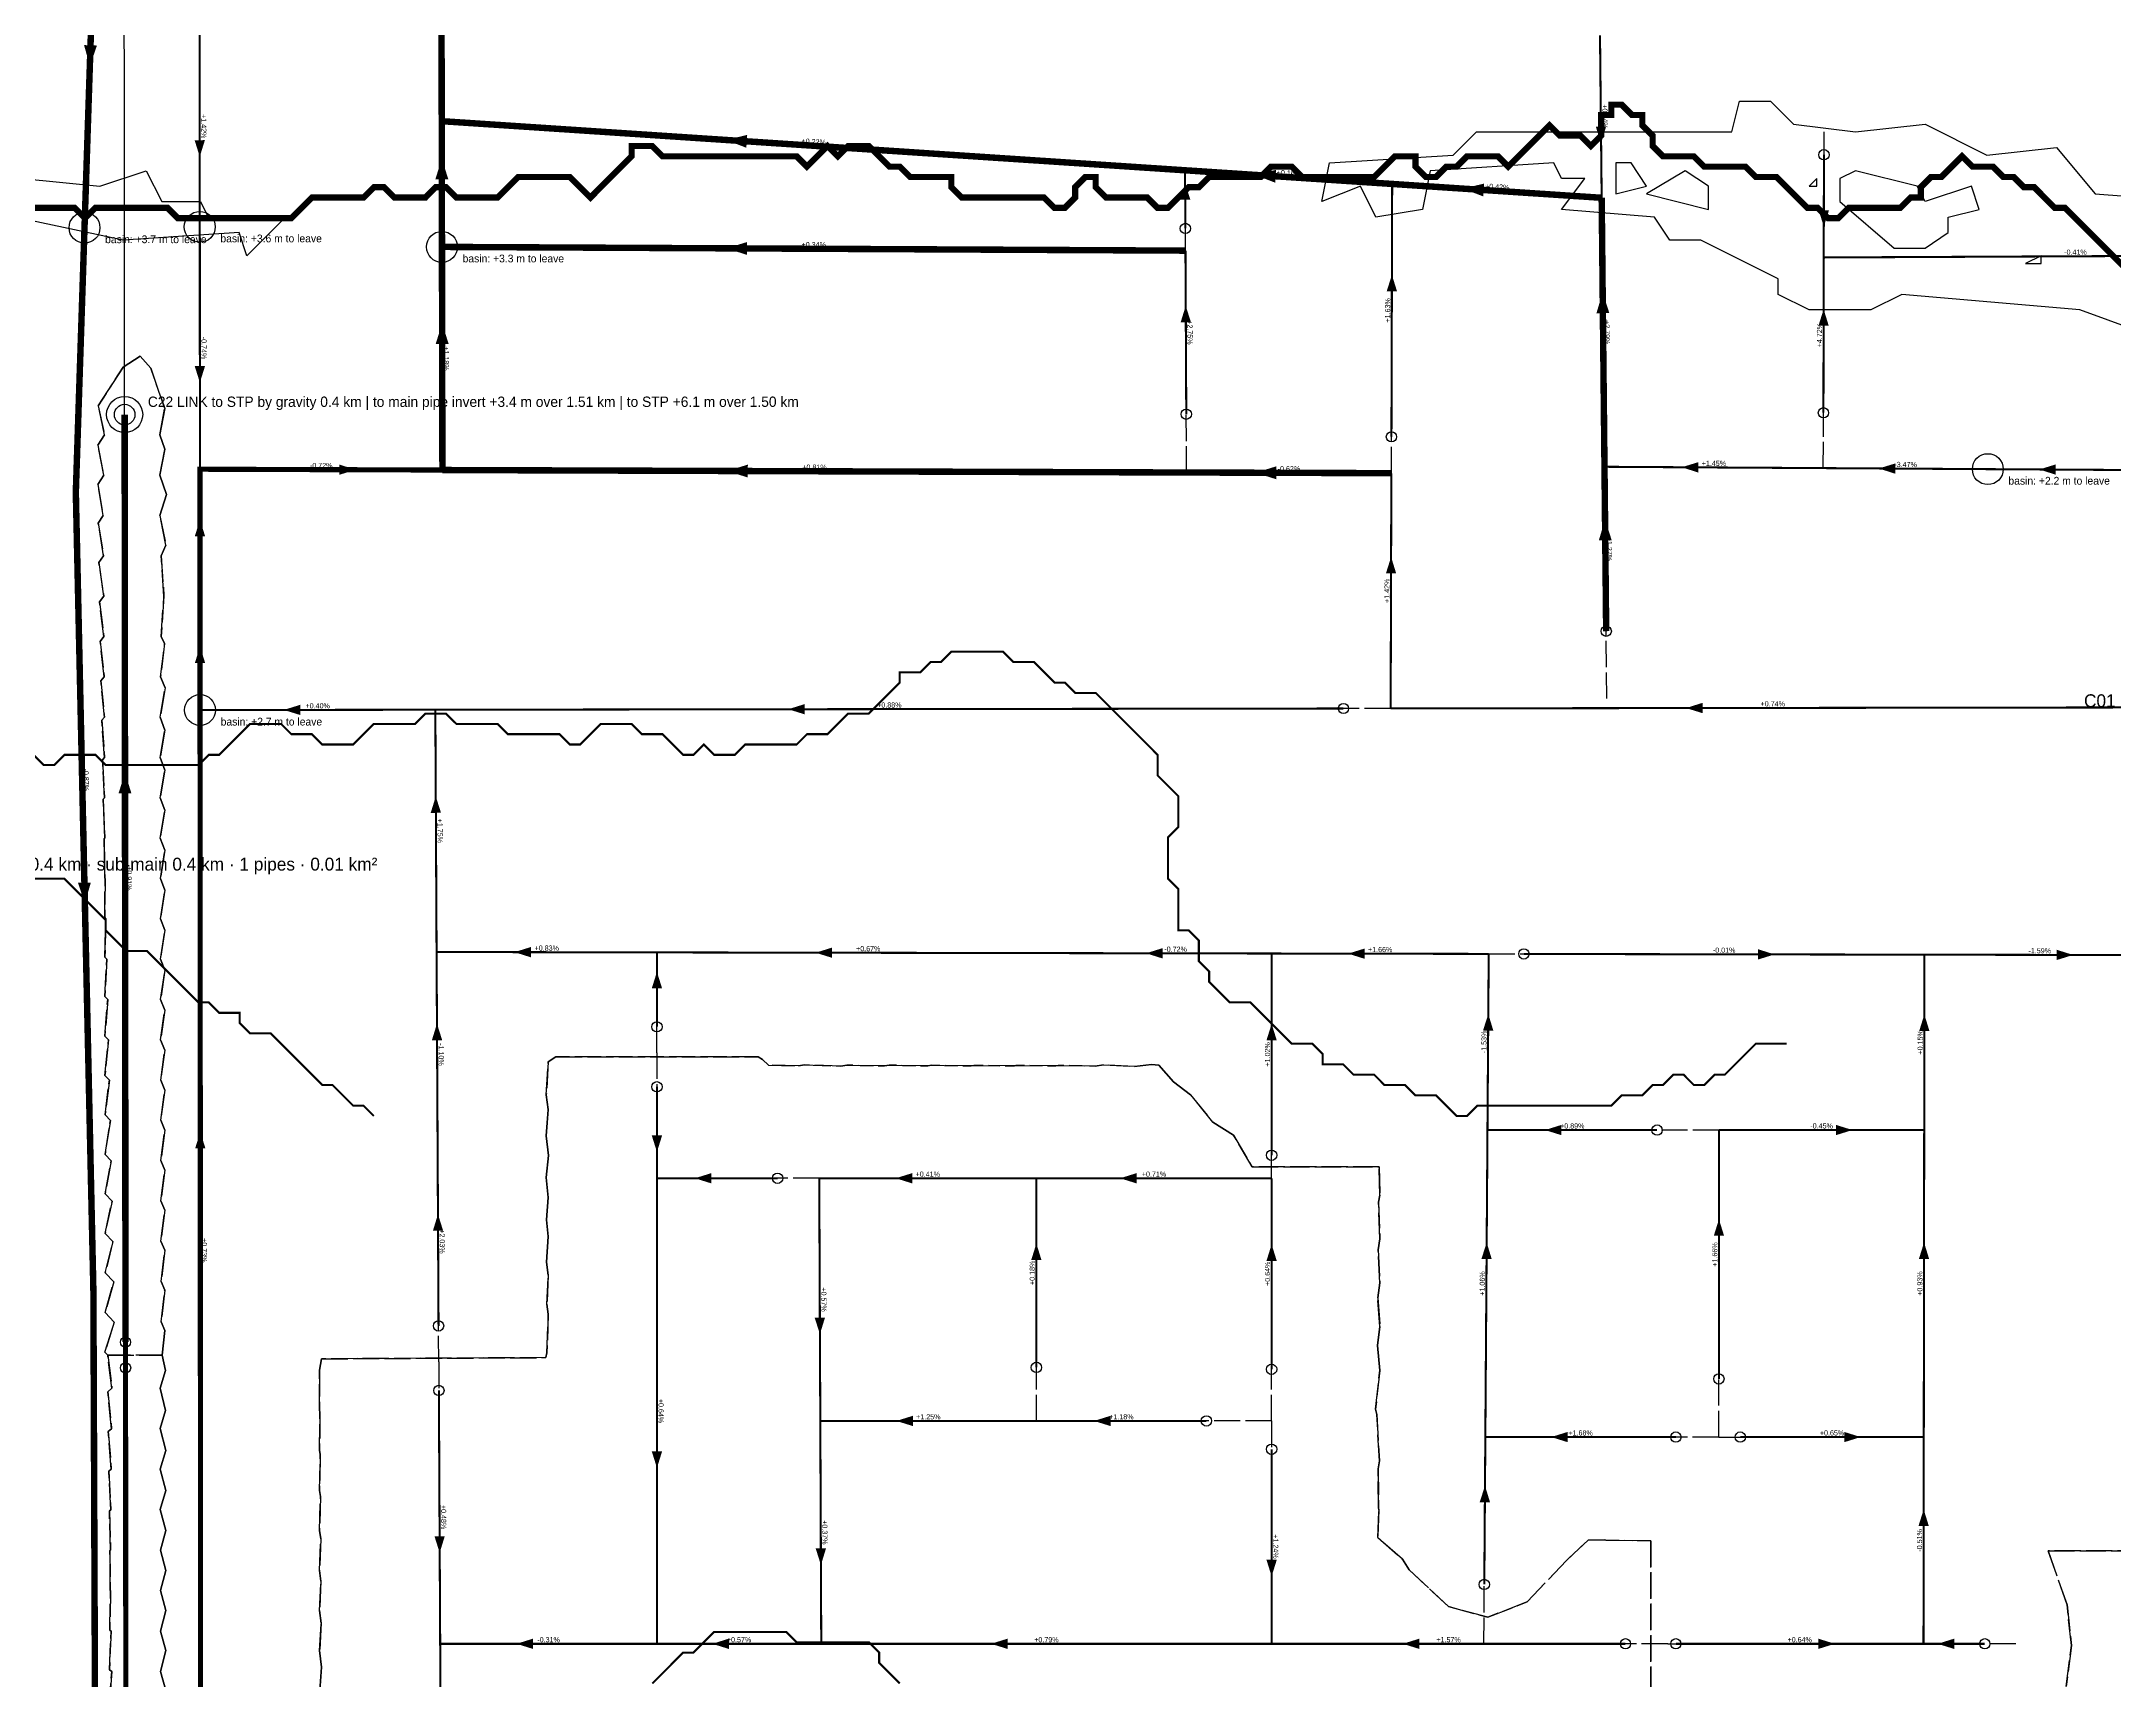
# Model space of a CAD drawing. Header units: metres. Extents: x 442821 to 452274, y 2561971 to 2571293.
# Drawn here: x 443862 to 444666, y 2564277 to 2564912 of the extents above; entities that cross this region are included whole.
import ezdxf
from ezdxf.enums import TextEntityAlignment as Align

# ---------------------------------------------------------------- set-up
doc = ezdxf.new("R2010")
doc.units = ezdxf.units.M
doc.header["$LTSCALE"] = 8
doc.linetypes.add('DASHDOT', pattern=[3.556, 2.54, -0.508, 0, -0.508])
doc.linetypes.add('DASHED', pattern=[1.524, 1.27, -0.254])
for name, color, linetype in [('A_ARROWS', 7, 'Continuous'), ('A_BASINS', 1, 'Continuous'), ('A_BUILT_2006', 252, 'Continuous'), ('A_CATCH_LABEL', 7, 'Continuous'), ('A_CATCHMENTS', 7, 'Continuous'), ('A_DIRECT_LINK', 6, 'Continuous'), ('A_GRADIENT', 8, 'Continuous'), ('A_HEAD_GAP', 8, 'Continuous'), ('A_HEADS', 8, 'Continuous'), ('A_OUTLET_LABEL', 7, 'Continuous'), ('A_OUTLETS', 7, 'Continuous'), ('A_STREAMS', 5, 'Continuous'), ('A_WADI', 4, 'Continuous')]:
    doc.layers.add(name, color=color, linetype=linetype)

msp = doc.modelspace()

# ---------------------------------------------------------------- linework, layer by layer
at = {"layer": 'A_ARROWS', "color": 1}
for points in [[(443880.91, 2564902.62), (443878.67, 2564910.7), (443883.67, 2564910.53)], [(444127.76, 2564873.92), (444135.9, 2564875.88), (444135.57, 2564870.89)], [(444467.14, 2564872.7), (444465.08, 2564879.08), (444469.08, 2564879.12)], [(443923.55, 2564867.44), (443921.54, 2564873.83), (443925.54, 2564873.84)], [(444017.44, 2564866.7), (444019.95, 2564858.71), (444014.95, 2564858.7)], [(444332.9, 2564860.37), (444341.04, 2564862.34), (444340.71, 2564857.35)], [(444305.78, 2564857.13), (444307.81, 2564850.74), (444303.81, 2564850.72)], [(444413.61, 2564855.04), (444421.76, 2564857.01), (444421.43, 2564852.02)], [(444553.53, 2564840.29), (444551.54, 2564846.69), (444555.54, 2564846.68)], [(444127.86, 2564831.89), (444135.88, 2564834.35), (444135.85, 2564829.35)], [(444385.99, 2564821.63), (444387.97, 2564815.23), (444383.97, 2564815.24)], [(444467.75, 2564814.77), (444470.33, 2564806.8), (444465.33, 2564806.74)], [(444306.01, 2564809.62), (444308.04, 2564803.23), (444304.04, 2564803.21)], [(444553.46, 2564808.26), (444555.45, 2564801.86), (444551.45, 2564801.86)], [(444017.56, 2564802.84), (444020.08, 2564794.85), (444015.08, 2564794.84)], [(443923.59, 2564779.83), (443921.59, 2564786.23), (443925.59, 2564786.23)], [(443984.05, 2564746.04), (443977.64, 2564744.06), (443977.65, 2564748.06)], [(444128.14, 2564745.56), (444136.15, 2564748.03), (444136.13, 2564743.03)], [(444333.11, 2564744.88), (444341.12, 2564747.36), (444341.1, 2564742.36)], [(444498.41, 2564747.01), (444504.82, 2564748.97), (444504.79, 2564744.97)], [(444574.86, 2564746.53), (444581.28, 2564748.49), (444581.25, 2564744.49)], [(444637.11, 2564746.15), (444643.52, 2564748.11), (444643.5, 2564744.11)], [(443923.62, 2564726.65), (443925.63, 2564720.25), (443921.63, 2564720.25)], [(444468.66, 2564726.69), (444471.25, 2564718.72), (444466.25, 2564718.66)], [(444385.68, 2564712.22), (444387.66, 2564705.81), (444383.66, 2564705.82)], [(443923.65, 2564677.5), (443925.65, 2564671.1), (443921.65, 2564671.1)], [(443956.17, 2564652.9), (443962.56, 2564654.91), (443962.57, 2564650.91)], [(444151.83, 2564653.17), (444158.23, 2564655.18), (444158.24, 2564651.18)], [(444500.08, 2564653.64), (444506.48, 2564655.65), (444506.49, 2564651.65)], [(444015.1, 2564619.4), (444017.13, 2564613.01), (444013.13, 2564612.99)], [(443878.97, 2564577.92), (443876.3, 2564585.87), (443881.3, 2564585.98)], [(444045.6, 2564558.98), (444052.01, 2564560.97), (444052, 2564556.97)], [(444162.46, 2564558.77), (444168.86, 2564560.76), (444168.86, 2564556.76)], [(444290.62, 2564558.54), (444297.03, 2564560.53), (444297.02, 2564556.53)], [(444369.01, 2564558.4), (444375.42, 2564560.39), (444375.41, 2564556.39)], [(444534.41, 2564558.1), (444528, 2564556.11), (444528.01, 2564560.11)], [(444650.24, 2564557.89), (444643.84, 2564555.91), (444643.85, 2564559.91)], [(444100.89, 2564551.34), (444102.89, 2564544.94), (444098.89, 2564544.94)], [(444015.56, 2564531.24), (444017.59, 2564524.85), (444013.59, 2564524.83)], [(444339.33, 2564531.16), (444341.33, 2564524.76), (444337.33, 2564524.76)], [(444423.38, 2564534.98), (444425.33, 2564528.57), (444421.33, 2564528.6)], [(444592.53, 2564534.8), (444594.52, 2564528.4), (444590.52, 2564528.4)], [(443923.75, 2564489.27), (443925.75, 2564482.87), (443921.75, 2564482.87)], [(444445.37, 2564490), (444451.77, 2564492), (444451.77, 2564488)], [(444564.63, 2564490), (444558.23, 2564488), (444558.23, 2564492)], [(444015.94, 2564457.34), (444017.97, 2564450.95), (444013.98, 2564450.93)], [(444512.85, 2564455.4), (444514.85, 2564448.99), (444510.85, 2564449)], [(444422.76, 2564446.38), (444424.71, 2564439.97), (444420.71, 2564440)], [(444592.41, 2564446.38), (444594.4, 2564439.98), (444590.4, 2564439.98)], [(444447.79, 2564370.95), (444454.19, 2564372.95), (444454.19, 2564368.95)], [(444567.84, 2564370.95), (444561.44, 2564368.95), (444561.44, 2564372.95)], [(444422.1, 2564352.09), (444424.05, 2564345.68), (444420.05, 2564345.7)], [(444592.27, 2564342.88), (444594.26, 2564336.48), (444590.26, 2564336.49)], [(444557.77, 2564290.78), (444551.37, 2564288.78), (444551.37, 2564292.78)], [(444597.71, 2564290.78), (444604.11, 2564292.78), (444604.11, 2564288.78)]]:
    msp.add_solid(points, dxfattribs=at)
at = {"layer": 'A_ARROWS', "color": 3}
msp.add_solid([(443894.54, 2564628.54), (443897.04, 2564620.55), (443892.04, 2564620.54)], dxfattribs=at)
at = {"layer": 'A_ARROWS', "color": 2}
for points in [[(444100.89, 2564481.49), (444098.89, 2564487.89), (444102.89, 2564487.89)], [(444115.61, 2564471.3), (444122.01, 2564473.3), (444122.01, 2564469.3)], [(444193.54, 2564471.3), (444199.94, 2564473.3), (444199.94, 2564469.3)], [(444280.57, 2564471.3), (444286.97, 2564473.3), (444286.97, 2564469.3)], [(444248.07, 2564445.97), (444250.07, 2564439.57), (444246.07, 2564439.57)], [(444339.33, 2564445.66), (444341.33, 2564439.26), (444337.33, 2564439.26)], [(444164.11, 2564410.84), (444162.08, 2564417.23), (444166.08, 2564417.24)], [(444193.78, 2564377.2), (444200.18, 2564379.2), (444200.18, 2564375.2)], [(444270.45, 2564377.2), (444276.85, 2564379.2), (444276.85, 2564375.2)], [(444100.89, 2564358.99), (444098.89, 2564365.39), (444102.89, 2564365.39)], [(444016.62, 2564326.08), (444014.59, 2564332.47), (444018.59, 2564332.49)], [(444164.5, 2564321.34), (444162.47, 2564327.74), (444166.47, 2564327.75)], [(444339.33, 2564316.95), (444337.33, 2564323.35), (444341.33, 2564323.35)], [(444046.44, 2564290.78), (444052.84, 2564292.78), (444052.84, 2564288.78)], [(444122.39, 2564290.78), (444128.79, 2564292.78), (444128.79, 2564288.78)], [(444230.51, 2564290.78), (444236.91, 2564292.78), (444236.91, 2564288.78)], [(444390.24, 2564290.78), (444396.64, 2564292.78), (444396.64, 2564288.78)]]:
    msp.add_solid(points, dxfattribs=at)
at = {"layer": 'A_BASINS', "color": 1}
for centre in [(443878.84, 2564839.9), (443923.56, 2564840.23), (444017.5, 2564832.45), (444617.15, 2564746.27), (443923.66, 2564652.86)]:
    msp.add_circle(centre, 6, dxfattribs=at)
at = {"layer": 'A_BUILT_2006', "color": 252}
msp.add_lwpolyline([(444422.44, 2563343.67), (444425.81, 2563359.7), (444354.25, 2563402.28), (444079.07, 2562950.56), (443944.47, 2563054.62), (443895.55, 2563534.89), (443894.21, 2564981.63), (443353.42, 2565026.28), (443356.77, 2565236.27), (445139.69, 2565926.07), (445353.06, 2566067)], dxfattribs=at)
at = {"layer": 'A_CATCHMENTS', "color": 1, "linetype": 'DASHED'}
for points in [[(443910.4, 2564272.67), (443908.3, 2564280.02), (443910.39, 2564288.19), (443908.29, 2564295.71), (443910.38, 2564303.71), (443908.28, 2564311.41), (443910.37, 2564319.22), (443908.26, 2564327.11), (443910.36, 2564334.74), (443908.25, 2564342.81), (443910.34, 2564350.26), (443908.25, 2564358.51), (443910.33, 2564365.78), (443908.24, 2564374.21), (443910.31, 2564381.29), (443908.23, 2564389.91), (443910.3, 2564396.81), (443908.9, 2564402.76), (443909.94, 2564412.33), (443908.56, 2564415.58), (443909.95, 2564427.85), (443908.53, 2564431.22), (443909.95, 2564443.36), (443908.5, 2564446.85), (443909.96, 2564458.88), (443908.47, 2564462.49), (443909.97, 2564474.4), (443908.44, 2564478.13), (443909.97, 2564489.92), (443908.42, 2564493.77), (443909.98, 2564505.43), (443908.39, 2564509.4), (443909.98, 2564520.95), (443908.36, 2564525.04), (443909.98, 2564536.47), (443908.34, 2564540.68), (443909.99, 2564551.99), (443908.31, 2564556.31), (443909.99, 2564567.5), (443908.29, 2564571.95), (443909.99, 2564583.02), (443908.26, 2564587.59), (443909.99, 2564598.54), (443908.24, 2564603.23), (443909.99, 2564614.06), (443908.21, 2564618.86), (443909.99, 2564629.58), (443908.19, 2564634.5), (443909.99, 2564645.09), (443908.17, 2564650.14), (443910.14, 2564661.45), (443908.34, 2564665.78), (443909.9, 2564678.65), (443908.6, 2564681.41), (443909.65, 2564697.05), (443909.67, 2564697.08), (443908.57, 2564712.69), (443910.45, 2564716.74), (443908.04, 2564728.33), (443910.68, 2564736.4), (443908.06, 2564743.96), (443909.98, 2564754.06), (443908.05, 2564759.6), (443909.96, 2564769.73), (443904.51, 2564785.39), (443900.4, 2564790.04), (443893.83, 2564785.82), (443884.18, 2564770.83), (443886.65, 2564759.58), (443884.04, 2564755.52), (443886.3, 2564743.94), (443883.98, 2564740.35), (443886.08, 2564728.31), (443884.17, 2564725.38), (443886.19, 2564712.67), (443884.42, 2564710.08), (443886.29, 2564697.03), (443884.68, 2564694.78), (443886.38, 2564681.39), (443884.95, 2564679.48), (443886.46, 2564665.76), (443885.23, 2564664.18), (443886.53, 2564650.12), (443885.52, 2564648.88), (443886.59, 2564634.48), (443885.82, 2564633.58), (443886.64, 2564618.84), (443886.14, 2564618.28), (443886.67, 2564603.21), (443886.47, 2564602.99), (443886.69, 2564587.68), (443886.81, 2564587.57), (443886.71, 2564572.38), (443887.15, 2564571.93), (443886.72, 2564557.07), (443887.49, 2564556.3), (443886.74, 2564541.77), (443887.84, 2564540.66), (443886.75, 2564526.46), (443888.18, 2564525.02), (443886.77, 2564511.16), (443888.52, 2564509.38), (443886.79, 2564495.85), (443888.86, 2564493.75), (443886.8, 2564480.55), (443889.2, 2564478.11), (443886.82, 2564465.24), (443889.54, 2564462.47), (443886.84, 2564449.94), (443889.88, 2564446.84), (443886.86, 2564434.63), (443890.21, 2564431.2), (443886.85, 2564419.25), (443890.37, 2564415.56), (443886.76, 2564403.89), (443887.85, 2564402.74), (443889.48, 2564389.89), (443887.89, 2564388.5), (443889.36, 2564374.19), (443888.08, 2564373.1), (443889.23, 2564358.49), (443888.29, 2564357.7), (443889.1, 2564342.79), (443888.5, 2564342.31), (443888.96, 2564327.1), (443888.72, 2564326.91), (443888.81, 2564311.51), (443888.95, 2564311.4), (443888.65, 2564296.11), (443889.17, 2564295.7), (443888.51, 2564280.71), (443889.39, 2564280), (443888.37, 2564265.31)], [(444486.37, 2564247.26), (444486.37, 2564330.74), (444468.97, 2564330.97), (444468.42, 2564331.09), (444462.06, 2564330.91), (444453.72, 2564323.11), (444453.71, 2564323.1), (444438.47, 2564307.04), (444423.22, 2564301.07), (444407.96, 2564305.2), (444392.71, 2564319.44), (444390.14, 2564323.54), (444380.55, 2564331.95), (444380.96, 2564342.66), (444380.79, 2564343.58), (444380.65, 2564358.67), (444381.17, 2564361.71), (444380.14, 2564379.75), (444379.63, 2564381.71), (444381.3, 2564396.75), (444380.4, 2564406.47), (444381.34, 2564413.76), (444380.5, 2564424.99), (444381.35, 2564430.76), (444380.63, 2564443.52), (444381.33, 2564447.77), (444380.78, 2564462.04), (444381.29, 2564464.78), (444381.06, 2564475.76), (444331.73, 2564475.76), (444324.52, 2564488.04), (444316.52, 2564493), (444307.88, 2564503.69), (444301.31, 2564508.66), (444295.61, 2564515.13), (444292.68, 2564515.41), (444286.1, 2564514.64), (444274.05, 2564515.32), (444270.89, 2564514.82), (444256.54, 2564515.08), (444255.68, 2564514.93), (444240.15, 2564514.99), (444239.65, 2564514.9), (444223.76, 2564515.05), (444222.8, 2564514.88), (444207.36, 2564515.1), (444205.96, 2564514.85), (444190.97, 2564515.15), (444189.11, 2564514.84), (444174.58, 2564515.19), (444172.27, 2564514.82), (444158.19, 2564515.24), (444155.77, 2564514.86), (444144.1, 2564515.18), (444141.8, 2564517.36), (444140.15, 2564518.4), (444061.73, 2564518.4), (444058.67, 2564516.39), (444057.98, 2564503.62), (444058.74, 2564497.9), (444057.98, 2564487.72), (444058.82, 2564480.17), (444057.98, 2564471.58), (444058.73, 2564463.78), (444058.03, 2564455.2), (444058.75, 2564448.73), (444058.1, 2564438.82), (444058.76, 2564433.69), (444058.19, 2564422.44), (444058.74, 2564418.65), (444058.22, 2564403.6), (444057.83, 2564401.75), (443970.8, 2564401.29), (443970.05, 2564396.84), (443970.05, 2564381.33), (443970.17, 2564380.6), (443970.03, 2564365.81), (443970.28, 2564364.23), (443970.01, 2564350.29), (443970.38, 2564347.85), (443970.01, 2564334.77), (443970.47, 2564331.48), (443970.01, 2564319.25), (443970.55, 2564315.1), (443970.02, 2564303.74), (443970.63, 2564298.73), (443970.04, 2564288.22), (443970.76, 2564281.78), (443970.06, 2564272.7)], [(444689.78, 2564326.82), (444640.62, 2564326.77), (444647.88, 2564305.87), (444649.6, 2564290.08), (444647.56, 2564274.28)]]:
    msp.add_lwpolyline(points, dxfattribs=at)
at = {"layer": 'A_CATCHMENTS', "color": 3, "linetype": 'DASHED'}
msp.add_lwpolyline([(443886.59, 2564634.48), (443885.52, 2564648.88), (443886.53, 2564650.12), (443885.23, 2564664.18), (443886.46, 2564665.76), (443884.95, 2564679.48), (443886.38, 2564681.39), (443884.68, 2564694.78), (443886.29, 2564697.03), (443884.42, 2564710.08), (443886.19, 2564712.67), (443884.17, 2564725.38), (443886.08, 2564728.31), (443883.98, 2564740.35), (443886.3, 2564743.94), (443884.04, 2564755.52), (443886.65, 2564759.58), (443884.18, 2564770.83), (443893.83, 2564785.82), (443900.4, 2564790.04), (443904.51, 2564785.39), (443909.96, 2564769.73), (443908.05, 2564759.6), (443909.98, 2564754.06), (443908.06, 2564743.96), (443910.68, 2564736.4), (443908.04, 2564728.33), (443910.45, 2564716.74), (443908.57, 2564712.69), (443909.67, 2564697.08), (443909.65, 2564697.05), (443908.6, 2564681.41), (443909.9, 2564678.65), (443908.34, 2564665.78), (443910.14, 2564661.45), (443908.17, 2564650.14), (443909.99, 2564645.09), (443908.19, 2564634.5), (443909.99, 2564629.58), (443908.21, 2564618.86), (443909.99, 2564614.06), (443908.24, 2564603.23), (443909.99, 2564598.54), (443908.26, 2564587.59), (443909.99, 2564583.02), (443908.29, 2564571.95), (443909.99, 2564567.5), (443908.31, 2564556.31), (443909.99, 2564551.99), (443908.34, 2564540.68), (443909.98, 2564536.47), (443908.36, 2564525.04), (443909.98, 2564520.95), (443908.39, 2564509.4), (443909.98, 2564505.43), (443908.42, 2564493.77), (443909.97, 2564489.92), (443908.44, 2564478.13), (443909.97, 2564474.4), (443908.47, 2564462.49), (443909.96, 2564458.88), (443908.5, 2564446.85), (443909.95, 2564443.36), (443908.53, 2564431.22), (443909.95, 2564427.85), (443908.56, 2564415.58), (443909.94, 2564412.33), (443908.9, 2564402.76), (443887.85, 2564402.74), (443886.76, 2564403.89), (443890.37, 2564415.56), (443886.85, 2564419.25), (443890.21, 2564431.2), (443886.86, 2564434.63), (443889.88, 2564446.84), (443886.84, 2564449.94), (443889.54, 2564462.47), (443886.82, 2564465.24), (443889.2, 2564478.11), (443886.8, 2564480.55), (443888.86, 2564493.75), (443886.79, 2564495.85), (443888.52, 2564509.38), (443886.77, 2564511.16), (443888.18, 2564525.02), (443886.75, 2564526.46), (443887.84, 2564540.66), (443886.74, 2564541.77), (443887.49, 2564556.3), (443886.72, 2564557.07), (443887.15, 2564571.93), (443886.71, 2564572.38), (443886.81, 2564587.57), (443886.69, 2564587.68), (443886.47, 2564602.99), (443886.67, 2564603.21), (443886.14, 2564618.28), (443886.64, 2564618.84), (443885.82, 2564633.58), (443886.59, 2564634.48)], close=True, dxfattribs=at)
at = {"layer": 'A_CATCHMENTS', "color": 2, "linetype": 'DASHED'}
for points in [[(443970.06, 2564272.7), (443970.76, 2564281.78), (443970.04, 2564288.22), (443970.63, 2564298.73), (443970.02, 2564303.74), (443970.55, 2564315.1), (443970.01, 2564319.25), (443970.47, 2564331.48), (443970.01, 2564334.77), (443970.38, 2564347.85), (443970.01, 2564350.29), (443970.28, 2564364.23), (443970.03, 2564365.81), (443970.17, 2564380.6), (443970.05, 2564381.33), (443970.05, 2564396.84), (443970.8, 2564401.29), (444057.83, 2564401.75), (444058.22, 2564403.6), (444058.74, 2564418.65), (444058.19, 2564422.44), (444058.76, 2564433.69), (444058.1, 2564438.82), (444058.75, 2564448.73), (444058.03, 2564455.2), (444058.73, 2564463.78), (444057.98, 2564471.58), (444058.82, 2564480.17), (444057.98, 2564487.72), (444058.74, 2564497.9), (444057.98, 2564503.62), (444058.67, 2564516.39), (444061.73, 2564518.4), (444140.15, 2564518.4), (444141.8, 2564517.36), (444144.1, 2564515.18), (444155.77, 2564514.86), (444158.19, 2564515.24), (444172.27, 2564514.82), (444174.58, 2564515.19), (444189.11, 2564514.84), (444190.97, 2564515.15), (444205.96, 2564514.85), (444207.36, 2564515.1), (444222.8, 2564514.88), (444223.76, 2564515.05), (444239.65, 2564514.9), (444240.15, 2564514.99), (444255.68, 2564514.93), (444256.54, 2564515.08), (444270.89, 2564514.82), (444274.05, 2564515.32), (444286.1, 2564514.64), (444292.68, 2564515.41), (444295.61, 2564515.13), (444301.31, 2564508.66), (444307.88, 2564503.69), (444316.52, 2564493), (444324.52, 2564488.04), (444331.73, 2564475.76), (444381.06, 2564475.76), (444381.29, 2564464.78), (444380.78, 2564462.04), (444381.33, 2564447.77), (444380.63, 2564443.52), (444381.35, 2564430.76), (444380.5, 2564424.99), (444381.34, 2564413.76), (444380.4, 2564406.47), (444381.3, 2564396.75), (444379.63, 2564381.71), (444380.14, 2564379.75), (444381.17, 2564361.71), (444380.65, 2564358.67), (444380.79, 2564343.58), (444380.96, 2564342.66), (444380.55, 2564331.95), (444390.14, 2564323.54), (444392.71, 2564319.44), (444407.96, 2564305.2), (444423.22, 2564301.07), (444438.47, 2564307.04), (444453.71, 2564323.1), (444453.72, 2564323.11), (444462.06, 2564330.91), (444468.42, 2564331.09), (444468.97, 2564330.97), (444486.37, 2564330.74), (444486.37, 2564247.26)], [(443888.37, 2564265.31), (443889.39, 2564280), (443888.51, 2564280.71), (443889.17, 2564295.7), (443888.65, 2564296.11), (443888.95, 2564311.4), (443888.81, 2564311.51), (443888.72, 2564326.91), (443888.96, 2564327.1), (443888.5, 2564342.31), (443889.1, 2564342.79), (443888.29, 2564357.7), (443889.23, 2564358.49), (443888.08, 2564373.1), (443889.36, 2564374.19), (443887.89, 2564388.5), (443889.48, 2564389.89), (443887.85, 2564402.74), (443908.9, 2564402.76), (443910.3, 2564396.81), (443908.23, 2564389.91), (443910.31, 2564381.29), (443908.24, 2564374.21), (443910.33, 2564365.78), (443908.25, 2564358.51), (443910.34, 2564350.26), (443908.25, 2564342.81), (443910.36, 2564334.74), (443908.26, 2564327.11), (443910.37, 2564319.22), (443908.28, 2564311.41), (443910.38, 2564303.71), (443908.29, 2564295.71), (443910.39, 2564288.19), (443908.3, 2564280.02), (443910.4, 2564272.67)], [(444647.56, 2564274.28), (444649.6, 2564290.08), (444647.88, 2564305.87), (444640.62, 2564326.77), (444689.78, 2564326.82)]]:
    msp.add_lwpolyline(points, dxfattribs=at)
at = {"layer": 'A_DIRECT_LINK', "color": 6, "linetype": 'DASHED', "const_width": 2}
for points in [[(444017.24, 2564966.78), (444017.41, 2564881.2), (444017.5, 2564832.45), (444017.67, 2564745.93), (443923.61, 2564746.24), (443923.66, 2564652.86), (443923.95, 2564112.17), (443924.02, 2563973.13), (443895.14, 2563973.16), (443895.55, 2563534.89), (443944.47, 2563054.62), (444079.07, 2562950.56), (444354.25, 2563402.28), (444425.81, 2563359.7), (444422.44, 2563343.67), (444387.02, 2563352.46)], [(443894.41, 2564767.41), (443894.41, 2564767.41), (443895.14, 2563973.16), (443895.55, 2563534.89), (443944.47, 2563054.62), (444079.07, 2562950.56), (444354.25, 2563402.28), (444425.81, 2563359.7), (444422.44, 2563343.67), (444387.02, 2563352.46)]]:
    msp.add_lwpolyline(points, dxfattribs=at)
at = {"layer": 'A_HEAD_GAP', "color": 8, "linetype": 'DASHED'}
for points in [[(444553.6, 2564877.09), (444553.58, 2564868.2)], [(444305.91, 2564831), (444305.86, 2564839.6)], [(444306.33, 2564744.97), (444306.22, 2564767.56)], [(444553.34, 2564746.67), (444553.38, 2564768.13)], [(444385.77, 2564744.71), (444385.81, 2564758.8)], [(444469.39, 2564657.31), (444469.11, 2564683.44)], [(444385.51, 2564653.48), (444367.19, 2564653.46)], [(444423.54, 2564558.3), (444437.18, 2564558.28)], [(444100.89, 2564519.96), (444100.89, 2564530.02)], [(444100.89, 2564519.96), (444100.89, 2564506.77)], [(444512.88, 2564490), (444488.83, 2564490)], [(444339.33, 2564471.3), (444339.33, 2564480.22)], [(444163.85, 2564471.3), (444147.7, 2564471.3)], [(444016.24, 2564400.07), (444016.17, 2564414.03)], [(443894.74, 2564407.75), (443894.75, 2564397.75)], [(444016.24, 2564400.07), (444016.3, 2564389.03)], [(444248.07, 2564377.2), (444248.07, 2564397.97)], [(444339.33, 2564377.2), (444339.33, 2564397.21)], [(444512.8, 2564370.95), (444512.82, 2564393.49)], [(444339.33, 2564377.2), (444314.03, 2564377.2)], [(444339.33, 2564377.2), (444339.33, 2564366.21)], [(444512.8, 2564370.95), (444496.14, 2564370.95)], [(444512.8, 2564370.95), (444521.14, 2564370.95)], [(444421.67, 2564290.78), (444421.83, 2564313.8)], [(444493.03, 2564290.78), (444476.6, 2564290.78)], [(444493.03, 2564290.78), (444496.13, 2564290.78)], [(444627.96, 2564290.78), (444615.98, 2564290.78)]]:
    msp.add_lwpolyline(points, dxfattribs=at)
at = {"layer": 'A_HEADS', "color": 1}
for centre in [(444553.58, 2564868.2), (444305.86, 2564839.6), (444306.22, 2564767.56), (444553.38, 2564768.13), (444385.81, 2564758.8), (444469.11, 2564683.44), (444367.19, 2564653.46), (444437.18, 2564558.28), (444100.89, 2564530.02), (444488.83, 2564490), (444339.33, 2564480.22), (444016.17, 2564414.03), (444512.82, 2564393.49), (444496.14, 2564370.95), (444521.14, 2564370.95), (444421.83, 2564313.8), (444496.13, 2564290.78), (444615.98, 2564290.78)]:
    msp.add_circle(centre, 2, dxfattribs=at)
at = {"layer": 'A_HEADS', "color": 2}
for centre in [(444100.89, 2564506.77), (444147.7, 2564471.3), (443894.75, 2564397.75), (444248.07, 2564397.97), (444339.33, 2564397.21), (444016.3, 2564389.03), (444314.03, 2564377.2), (444339.33, 2564366.21), (444476.6, 2564290.78)]:
    msp.add_circle(centre, 2, dxfattribs=at)
at = {"layer": 'A_HEADS', "color": 3}
msp.add_circle((443894.74, 2564407.75), 2, dxfattribs=at)
at = {"layer": 'A_OUTLETS', "color": 6}
for radius in [7, 4]:
    msp.add_circle((443894.41, 2564767.41), radius, dxfattribs=at)
at = {"layer": 'A_SECONDARY_HEADER', "color": 1, "const_width": 2.5}
for points in [[(443884.41, 2565009.2), (443878.84, 2564839.9)], [(444468.45, 2564747.19), (444467.36, 2564851.49)], [(444017.67, 2564745.93), (444017.5, 2564832.45)], [(444306.33, 2564744.97), (444017.67, 2564745.93)], [(444469.11, 2564683.44), (444468.45, 2564747.19)], [(443882.35, 2564411.58), (443883.65, 2564072.8)]]:
    msp.add_lwpolyline(points, dxfattribs=at)
at = {"layer": 'A_SECONDARY_HEADER', "color": 1, "linetype": 'DASHDOT', "const_width": 2.5}
for points in [[(444017.41, 2564881.2), (444017.24, 2564966.78)], [(444017.5, 2564832.45), (444017.41, 2564881.2)], [(443878.84, 2564839.9), (443875.47, 2564737.31), (443882.29, 2564427.42), (443882.35, 2564411.58)], [(444385.77, 2564744.71), (444306.33, 2564744.97)]]:
    msp.add_lwpolyline(points, dxfattribs=at)
at = {"layer": 'A_SECONDARY_HEADER', "color": 1, "linetype": 'DASHED', "const_width": 2.5}
for points in [[(444305.75, 2564862.16), (444017.41, 2564881.2)], [(444386.09, 2564856.86), (444305.75, 2564862.16)], [(444467.36, 2564851.49), (444386.09, 2564856.86)], [(444305.91, 2564831), (444017.5, 2564832.45)]]:
    msp.add_lwpolyline(points, dxfattribs=at)
at = {"layer": 'A_SECONDARY_HEADER', "color": 3, "const_width": 2.5}
msp.add_lwpolyline([(443894.74, 2564407.75), (443894.41, 2564767.41)], dxfattribs=at)
at = {"layer": 'A_SECONDARY_MAIN', "color": 1, "const_width": 0.8}
for points in [[(443923.52, 2564918.25), (443923.56, 2564840.23)], [(443923.64, 2564687.26), (443923.61, 2564746.24)], [(444553.34, 2564746.67), (444468.45, 2564747.19)], [(444385.51, 2564653.48), (444385.77, 2564744.71)], [(444015.41, 2564559.04), (444014.93, 2564652.98)], [(444681.94, 2564653.88), (444385.51, 2564653.48)], [(444100.89, 2564558.88), (444015.41, 2564559.04)], [(444264.82, 2564558.59), (444100.89, 2564558.88)], [(444100.89, 2564530.02), (444100.89, 2564558.88)], [(444423.54, 2564558.3), (444339.33, 2564558.45)], [(444422.23, 2564370.95), (444423.06, 2564490)], [(444592.31, 2564370.95), (444592.47, 2564490)], [(444521.14, 2564370.95), (444592.31, 2564370.95)], [(444615.98, 2564290.78), (444592.2, 2564290.78)]]:
    msp.add_lwpolyline(points, dxfattribs=at)
at = {"layer": 'A_SECONDARY_MAIN', "color": 1, "linetype": 'DASHED', "const_width": 0.8}
for points in [[(444553.58, 2564868.2), (444553.5, 2564828.35)], [(444014.93, 2564652.98), (443923.66, 2564652.86)], [(444592.47, 2564490), (444592.56, 2564558)], [(444421.83, 2564313.8), (444422.23, 2564370.95)]]:
    msp.add_lwpolyline(points, dxfattribs=at)
at = {"layer": 'A_SECONDARY_MAIN', "color": 1, "linetype": 'DASHDOT', "const_width": 0.8}
for points in [[(443923.56, 2564840.23), (443923.61, 2564746.24)], [(444553.5, 2564828.35), (444748.8, 2564829.28)], [(443923.61, 2564746.24), (444017.67, 2564745.93)], [(444617.15, 2564746.27), (444553.34, 2564746.67)], [(443923.66, 2564652.86), (443923.64, 2564687.26)], [(444015.83, 2564479.55), (444015.41, 2564559.04)], [(444339.33, 2564558.45), (444264.82, 2564558.59)], [(444423.06, 2564490), (444423.54, 2564558.3)], [(444592.56, 2564558), (444682.03, 2564557.84)], [(444512.88, 2564490), (444592.47, 2564490)], [(444592.2, 2564290.78), (444592.31, 2564370.95)]]:
    msp.add_lwpolyline(points, dxfattribs=at)
at = {"layer": 'A_SECONDARY_MAIN', "color": 2, "const_width": 0.8}
for points in [[(444100.89, 2564471.3), (444100.89, 2564290.78)], [(444163.85, 2564471.3), (444164.26, 2564377.2)], [(444339.33, 2564471.3), (444248.07, 2564471.3)], [(444248.07, 2564377.2), (444164.26, 2564377.2)], [(444339.33, 2564366.21), (444339.33, 2564290.78)], [(444016.81, 2564290.78), (444017.26, 2564203.24)], [(444164.63, 2564290.78), (444100.89, 2564290.78)], [(444339.33, 2564290.78), (444164.63, 2564290.78)], [(444476.6, 2564290.78), (444339.33, 2564290.78)]]:
    msp.add_lwpolyline(points, dxfattribs=at)
at = {"layer": 'A_SECONDARY_MAIN', "color": 2, "linetype": 'DASHED', "const_width": 0.8}
for points in [[(444248.07, 2564471.3), (444163.85, 2564471.3)], [(444016.3, 2564389.03), (444016.81, 2564290.78)], [(444164.26, 2564377.2), (444164.63, 2564290.78)]]:
    msp.add_lwpolyline(points, dxfattribs=at)
at = {"layer": 'A_SECONDARY_MAIN', "color": 2, "linetype": 'DASHDOT', "const_width": 0.8}
msp.add_lwpolyline([(444100.89, 2564290.78), (444016.81, 2564290.78)], dxfattribs=at)
at = {"layer": 'A_SECONDARY_MAIN_BRANCH', "color": 1, "linetype": 'DASHED', "const_width": 0.8}
for points in [[(444466.71, 2564914.52), (444467.36, 2564851.49)], [(444305.86, 2564839.6), (444305.75, 2564862.16)], [(444437.18, 2564558.28), (444592.56, 2564558)]]:
    msp.add_lwpolyline(points, dxfattribs=at)
at = {"layer": 'A_SECONDARY_MAIN_BRANCH', "color": 1, "const_width": 0.8}
for points in [[(444385.81, 2564758.8), (444386.09, 2564856.86)], [(444306.22, 2564767.56), (444305.91, 2564831)], [(444553.38, 2564768.13), (444553.5, 2564828.35)], [(444677.04, 2564745.9), (444617.15, 2564746.27)], [(443923.88, 2564233.88), (443923.66, 2564652.86)], [(444367.19, 2564653.46), (444014.93, 2564652.98)], [(444339.33, 2564480.22), (444339.33, 2564558.45)], [(444488.83, 2564490), (444423.06, 2564490)], [(444512.82, 2564393.49), (444512.88, 2564490)], [(444016.17, 2564414.03), (444015.83, 2564479.55)], [(444496.14, 2564370.95), (444422.23, 2564370.95)], [(444496.13, 2564290.78), (444592.2, 2564290.78)]]:
    msp.add_lwpolyline(points, dxfattribs=at)
at = {"layer": 'A_SECONDARY_MAIN_BRANCH', "color": 2, "const_width": 0.8}
for points in [[(444100.89, 2564506.77), (444100.89, 2564471.3)], [(444339.33, 2564397.21), (444339.33, 2564471.3)], [(443894.75, 2564397.75), (443895.06, 2564068.07)], [(444314.03, 2564377.2), (444248.07, 2564377.2)]]:
    msp.add_lwpolyline(points, dxfattribs=at)
at = {"layer": 'A_SECONDARY_MAIN_BRANCH', "color": 2, "linetype": 'DASHED', "const_width": 0.8}
for points in [[(444147.7, 2564471.3), (444100.89, 2564471.3)], [(444248.07, 2564397.97), (444248.07, 2564471.3)]]:
    msp.add_lwpolyline(points, dxfattribs=at)
at = {"layer": 'A_STREAMS', "color": 5}
for points, const_width in [([(444671.15, 2564823.56), (444667.15, 2564827.57), (444663.15, 2564831.57), (444659.15, 2564835.57), (444655.15, 2564839.57), (444651.15, 2564843.57), (444647.15, 2564847.57), (444643.15, 2564847.57), (444639.15, 2564851.57), (444635.15, 2564855.58), (444631.15, 2564855.58), (444627.15, 2564859.58), (444623.15, 2564859.58), (444619.15, 2564863.58), (444615.15, 2564863.58), (444611.15, 2564863.58), (444607.15, 2564867.58), (444603.15, 2564863.58), (444599.14, 2564859.58), (444595.14, 2564859.58), (444591.14, 2564855.58), (444591.14, 2564851.57), (444587.14, 2564851.57), (444583.14, 2564847.57), (444579.14, 2564847.57), (444575.14, 2564847.57), (444571.14, 2564847.57), (444567.14, 2564847.57), (444563.14, 2564847.57), (444559.14, 2564843.57), (444555.14, 2564843.57), (444551.14, 2564847.57), (444547.14, 2564847.57), (444543.14, 2564851.57), (444539.14, 2564855.58), (444535.14, 2564859.58), (444531.14, 2564859.58), (444527.13, 2564859.58), (444523.13, 2564863.58), (444519.13, 2564863.58), (444515.13, 2564863.58), (444511.13, 2564863.58), (444507.13, 2564863.58), (444503.13, 2564867.58), (444499.13, 2564867.58), (444495.13, 2564867.58), (444491.13, 2564867.58), (444487.13, 2564871.58), (444487.13, 2564875.58), (444483.13, 2564879.58), (444483.13, 2564883.59), (444479.13, 2564883.59), (444475.13, 2564887.59), (444471.13, 2564887.59), (444471.13, 2564883.59), (444467.13, 2564883.59), (444467.13, 2564879.58), (444467.13, 2564875.58), (444463.13, 2564871.58), (444459.13, 2564875.58), (444455.12, 2564875.58), (444451.12, 2564875.58), (444447.12, 2564879.58), (444443.12, 2564875.58), (444439.12, 2564871.58), (444435.12, 2564867.58), (444431.12, 2564863.58), (444427.12, 2564867.58), (444423.12, 2564867.58), (444419.12, 2564867.58), (444415.12, 2564867.58), (444411.12, 2564863.58), (444407.12, 2564863.58), (444403.12, 2564859.58), (444399.12, 2564859.58), (444395.12, 2564863.58), (444395.12, 2564867.58), (444391.12, 2564867.58), (444387.12, 2564867.58), (444383.11, 2564863.58), (444379.11, 2564859.58), (444375.11, 2564859.58), (444371.11, 2564859.58), (444367.11, 2564859.58), (444363.11, 2564859.58), (444359.11, 2564859.58), (444355.11, 2564859.58), (444351.11, 2564859.58), (444347.11, 2564863.58), (444343.11, 2564863.58), (444339.11, 2564863.58), (444335.11, 2564859.58), (444331.11, 2564859.58), (444327.11, 2564859.58), (444323.11, 2564859.58), (444319.11, 2564859.58), (444315.11, 2564859.58), (444311.1, 2564855.58), (444307.1, 2564855.58), (444303.1, 2564851.57), (444299.1, 2564847.57), (444295.1, 2564847.57), (444291.1, 2564851.57), (444287.1, 2564851.57), (444283.1, 2564851.57), (444279.1, 2564851.57), (444275.1, 2564851.57), (444271.1, 2564855.58), (444271.1, 2564859.58), (444267.1, 2564859.58), (444263.1, 2564855.58), (444263.1, 2564851.57), (444259.1, 2564847.57), (444255.1, 2564847.57), (444251.1, 2564851.57), (444247.1, 2564851.57), (444243.1, 2564851.57), (444239.09, 2564851.57), (444235.09, 2564851.57), (444231.09, 2564851.57), (444227.09, 2564851.57), (444223.09, 2564851.57), (444219.09, 2564851.57), (444215.09, 2564855.58), (444215.09, 2564859.58), (444211.09, 2564859.58), (444207.09, 2564859.58), (444203.09, 2564859.58), (444199.09, 2564859.58), (444195.09, 2564863.58), (444191.09, 2564863.58), (444187.09, 2564867.58), (444183.09, 2564871.58), (444179.09, 2564871.58), (444175.09, 2564871.58), (444171.09, 2564867.58), (444167.09, 2564871.58), (444163.08, 2564867.58), (444159.08, 2564863.58), (444155.08, 2564867.58), (444151.08, 2564867.58), (444147.08, 2564867.58), (444143.08, 2564867.58), (444139.08, 2564867.58), (444135.08, 2564867.58), (444131.08, 2564867.58), (444127.08, 2564867.58), (444123.08, 2564867.58), (444119.08, 2564867.58), (444115.08, 2564867.58), (444111.08, 2564867.58), (444107.08, 2564867.58), (444103.08, 2564867.58), (444099.08, 2564871.58), (444095.08, 2564871.58), (444091.07, 2564871.58), (444091.07, 2564867.58), (444087.07, 2564863.58), (444083.07, 2564859.58), (444079.07, 2564855.58), (444075.07, 2564851.57), (444071.07, 2564855.58), (444067.07, 2564859.58), (444063.07, 2564859.58), (444059.07, 2564859.58), (444055.07, 2564859.58), (444051.07, 2564859.58), (444047.07, 2564859.58), (444043.07, 2564855.58), (444039.07, 2564851.57), (444035.07, 2564851.57), (444031.07, 2564851.57), (444027.07, 2564851.57), (444023.07, 2564851.57), (444019.06, 2564855.58), (444015.06, 2564855.58), (444011.06, 2564851.57), (444007.06, 2564851.57), (444003.06, 2564851.57), (443999.06, 2564851.57), (443995.06, 2564855.58), (443991.06, 2564855.58), (443987.06, 2564851.57), (443983.06, 2564851.57), (443979.06, 2564851.57), (443975.06, 2564851.57), (443971.06, 2564851.57), (443967.06, 2564851.57), (443963.06, 2564847.57), (443959.06, 2564843.57), (443955.06, 2564843.57), (443951.06, 2564843.57), (443947.05, 2564843.57), (443943.05, 2564843.57), (443939.05, 2564843.57), (443935.05, 2564843.57), (443931.05, 2564843.57), (443927.05, 2564843.57), (443923.05, 2564843.57), (443919.05, 2564843.57), (443915.05, 2564843.57), (443911.05, 2564847.57), (443907.05, 2564847.57), (443903.05, 2564847.57), (443899.05, 2564847.57), (443895.05, 2564847.57), (443891.05, 2564847.57), (443887.05, 2564847.57), (443883.05, 2564847.57), (443879.05, 2564843.57), (443875.04, 2564847.57), (443871.04, 2564847.57), (443867.04, 2564847.57), (443863.04, 2564847.57), (443859.04, 2564847.57)], 2.4), ([(444539.14, 2564523.46), (444535.14, 2564523.46), (444531.14, 2564523.46), (444527.13, 2564523.46), (444523.13, 2564519.46), (444519.13, 2564515.46), (444515.13, 2564511.46), (444511.13, 2564511.46), (444507.13, 2564507.45), (444503.13, 2564507.45), (444499.13, 2564511.46), (444495.13, 2564511.46), (444491.13, 2564507.45), (444487.13, 2564507.45), (444483.13, 2564503.45), (444479.13, 2564503.45), (444475.13, 2564503.45), (444471.13, 2564499.45), (444467.13, 2564499.45), (444463.13, 2564499.45), (444459.13, 2564499.45), (444455.12, 2564499.45), (444451.12, 2564499.45), (444447.12, 2564499.45), (444443.12, 2564499.45), (444439.12, 2564499.45), (444435.12, 2564499.45), (444431.12, 2564499.45), (444427.12, 2564499.45), (444423.12, 2564499.45), (444419.12, 2564499.45), (444415.12, 2564495.45), (444411.12, 2564495.45), (444407.12, 2564499.45), (444403.12, 2564503.45), (444399.12, 2564503.45), (444395.12, 2564503.45), (444391.12, 2564507.45), (444387.12, 2564507.45), (444383.11, 2564507.45), (444379.11, 2564511.46), (444375.11, 2564511.46), (444371.11, 2564511.46), (444367.11, 2564515.46), (444363.11, 2564515.46), (444359.11, 2564515.46), (444359.11, 2564519.46), (444355.11, 2564523.46), (444351.11, 2564523.46), (444347.11, 2564523.46), (444343.11, 2564527.46), (444339.11, 2564531.46), (444335.11, 2564535.46), (444331.11, 2564539.47), (444327.11, 2564539.47), (444323.11, 2564539.47), (444319.11, 2564543.47), (444315.11, 2564547.47), (444315.11, 2564551.47), (444311.1, 2564555.47), (444311.1, 2564559.47), (444311.1, 2564563.47), (444307.1, 2564567.48), (444303.1, 2564567.48), (444303.1, 2564571.48), (444303.1, 2564575.48), (444303.1, 2564579.48), (444303.1, 2564583.48), (444299.1, 2564587.48), (444299.1, 2564591.48), (444299.1, 2564595.48), (444299.1, 2564599.49), (444299.1, 2564603.49), (444303.1, 2564607.49), (444303.1, 2564611.49), (444303.1, 2564615.49), (444303.1, 2564619.49), (444299.1, 2564623.49), (444295.1, 2564627.5), (444295.1, 2564631.5), (444295.1, 2564635.5), (444291.1, 2564639.5), (444287.1, 2564643.5), (444283.1, 2564647.5), (444279.1, 2564651.5), (444275.1, 2564655.51), (444271.1, 2564659.51), (444267.1, 2564659.51), (444263.1, 2564659.51), (444259.1, 2564663.51), (444255.1, 2564663.51), (444251.1, 2564667.51), (444247.1, 2564671.51), (444243.1, 2564671.51), (444239.09, 2564671.51), (444235.09, 2564675.51), (444231.09, 2564675.51), (444227.09, 2564675.51), (444223.09, 2564675.51), (444219.09, 2564675.51), (444215.09, 2564675.51), (444211.09, 2564671.51), (444207.09, 2564671.51), (444203.09, 2564667.51), (444199.09, 2564667.51), (444195.09, 2564667.51), (444195.09, 2564663.51), (444191.09, 2564659.51), (444187.09, 2564655.51), (444183.09, 2564651.5), (444179.09, 2564651.5), (444175.09, 2564651.5), (444171.09, 2564647.5), (444167.09, 2564643.5), (444163.08, 2564643.5), (444159.08, 2564643.5), (444155.08, 2564639.5), (444151.08, 2564639.5), (444147.08, 2564639.5), (444143.08, 2564639.5), (444139.08, 2564639.5), (444135.08, 2564639.5), (444131.08, 2564635.5), (444127.08, 2564635.5), (444123.08, 2564635.5), (444119.08, 2564639.5), (444115.08, 2564635.5), (444111.08, 2564635.5), (444107.08, 2564639.5), (444103.08, 2564643.5), (444099.08, 2564643.5), (444095.08, 2564643.5), (444091.07, 2564647.5), (444087.07, 2564647.5), (444083.07, 2564647.5), (444079.07, 2564647.5), (444075.07, 2564643.5), (444071.07, 2564639.5), (444067.07, 2564639.5), (444063.07, 2564643.5), (444059.07, 2564643.5), (444055.07, 2564643.5), (444051.07, 2564643.5), (444047.07, 2564643.5), (444043.07, 2564643.5), (444039.07, 2564647.5), (444035.07, 2564647.5), (444031.07, 2564647.5), (444027.07, 2564647.5), (444023.07, 2564647.5), (444019.06, 2564651.5), (444015.06, 2564651.5), (444011.06, 2564651.5), (444007.06, 2564647.5), (444003.06, 2564647.5), (443999.06, 2564647.5), (443995.06, 2564647.5), (443991.06, 2564647.5), (443987.06, 2564643.5), (443983.06, 2564639.5), (443979.06, 2564639.5), (443975.06, 2564639.5), (443971.06, 2564639.5), (443967.06, 2564643.5), (443963.06, 2564643.5), (443959.06, 2564643.5), (443955.06, 2564647.5), (443951.06, 2564647.5), (443947.05, 2564647.5), (443943.05, 2564647.5), (443939.05, 2564643.5), (443935.05, 2564639.5), (443931.05, 2564635.5), (443927.05, 2564635.5), (443923.05, 2564631.5), (443919.05, 2564631.5), (443915.05, 2564631.5), (443911.05, 2564631.5), (443907.05, 2564631.5), (443903.05, 2564631.5), (443899.05, 2564631.5), (443895.05, 2564631.5), (443891.05, 2564631.5), (443887.05, 2564631.5), (443883.05, 2564635.5), (443879.05, 2564635.5), (443875.04, 2564635.5), (443871.04, 2564635.5), (443867.04, 2564631.5), (443863.04, 2564631.5), (443859.04, 2564635.5)], 0.8), ([(443991.06, 2564495.45), (443987.06, 2564499.45), (443983.06, 2564499.45), (443979.06, 2564503.45), (443975.06, 2564507.45), (443971.06, 2564507.45), (443967.06, 2564511.46), (443963.06, 2564515.46), (443959.06, 2564519.46), (443955.06, 2564523.46), (443951.06, 2564527.46), (443947.05, 2564527.46), (443943.05, 2564527.46), (443939.05, 2564531.46), (443939.05, 2564535.46), (443935.05, 2564535.46), (443931.05, 2564535.46), (443927.05, 2564539.47), (443923.05, 2564539.47), (443919.05, 2564543.47), (443915.05, 2564547.47), (443911.05, 2564551.47), (443907.05, 2564555.47), (443903.05, 2564559.47), (443899.05, 2564559.47), (443895.05, 2564559.47), (443891.05, 2564563.47), (443887.05, 2564567.48), (443887.05, 2564571.48), (443883.05, 2564575.48), (443879.05, 2564579.48), (443875.04, 2564583.48), (443871.04, 2564587.48), (443867.04, 2564587.48), (443863.04, 2564587.48), (443859.04, 2564587.48)], 0.8), ([(444195.09, 2564275.37), (444191.09, 2564279.37), (444187.09, 2564283.38), (444187.09, 2564287.38), (444183.09, 2564291.38), (444179.09, 2564291.38), (444175.09, 2564291.38), (444171.09, 2564291.38), (444167.09, 2564291.38), (444163.08, 2564291.38), (444159.08, 2564291.38), (444155.08, 2564291.38), (444151.08, 2564295.38), (444147.08, 2564295.38), (444143.08, 2564295.38), (444139.08, 2564295.38), (444135.08, 2564295.38), (444131.08, 2564295.38), (444127.08, 2564295.38), (444123.08, 2564295.38), (444119.08, 2564291.38), (444115.08, 2564287.38), (444111.08, 2564287.38), (444107.08, 2564283.38), (444103.08, 2564279.37), (444099.08, 2564275.37)], 0.8)]:
    msp.add_lwpolyline(points, dxfattribs=dict(at, const_width=const_width))
at = {"layer": 'A_WADI', "color": 4}
msp.add_lwpolyline([(444685.8, 2564796.01), (444652.8, 2564808.01), (444583.8, 2564814.01), (444571.8, 2564808.01), (444547.8, 2564808.01), (444535.8, 2564814.01), (444535.8, 2564820.01), (444505.8, 2564835.01), (444493.8, 2564835.01), (444487.8, 2564844.01), (444451.8, 2564847.01), (444460.8, 2564859.01), (444451.8, 2564859.01), (444448.8, 2564865.01), (444400.8, 2564862.01), (444397.8, 2564847.01), (444379.8, 2564844.01), (444373.8, 2564856.01), (444358.8, 2564850.01), (444361.8, 2564865.01), (444409.8, 2564868.01), (444418.8, 2564877.01), (444517.8, 2564877.01), (444520.8, 2564889.01), (444532.8, 2564889.01), (444532.8, 2564889.01), (444541.8, 2564880.01), (444565.8, 2564877.01), (444592.8, 2564880.01), (444616.8, 2564868.01), (444643.8, 2564871.01), (444658.8, 2564853.01), (444697.8, 2564850.01)], dxfattribs=at)
for points in [[(443908.8, 2564850.01), (443923.8, 2564850.01), (443926.8, 2564844.01), (443956.8, 2564844.01), (443941.8, 2564829.01), (443938.8, 2564838.01), (443893.8, 2564835.01), (443851.8, 2564844.01), (443845.8, 2564850.01), (443845.8, 2564856.01), (443854.8, 2564859.01), (443884.8, 2564856.01), (443902.8, 2564862.01), (443908.8, 2564850.01)], [(444472.8, 2564853.01), (444484.8, 2564856.01), (444478.8, 2564865.01), (444472.8, 2564865.01), (444472.8, 2564853.01)], [(444484.8, 2564853.01), (444508.8, 2564847.01), (444508.8, 2564856.01), (444499.8, 2564862.01), (444484.8, 2564853.01)], [(444559.8, 2564859.01), (444559.8, 2564850.01), (444580.8, 2564832.01), (444592.8, 2564832.01), (444601.8, 2564838.01), (444601.8, 2564844.01), (444613.8, 2564847.01), (444610.8, 2564856.01), (444592.8, 2564850.01), (444589.8, 2564856.01), (444565.8, 2564862.01), (444559.8, 2564859.01)], [(444550.8, 2564856.01), (444550.8, 2564859.01), (444547.8, 2564856.01), (444550.8, 2564856.01)], [(444637.8, 2564826.01), (444637.8, 2564829.01), (444631.8, 2564826.01), (444637.8, 2564826.01)]]:
    msp.add_lwpolyline(points, close=True, dxfattribs=at)

# ---------------------------------------------------------------- texts
at = {"layer": 'A_BASINS', "color": 1}
for s, p in [('basin: +3.7 m to leave', (443886.84, 2564833.9)), ('basin: +3.6 m to leave', (443931.56, 2564834.23)), ('basin: +3.3 m to leave', (444025.5, 2564826.45)), ('basin: +2.2 m to leave', (444625.15, 2564740.27)), ('basin: +2.7 m to leave', (443931.66, 2564646.86))]:
    msp.add_text(s, height=3, dxfattribs=at).set_placement(p)
at = {"layer": 'A_CATCH_LABEL', "color": 1}
msp.add_text('C01 · LINK-MP · 59.0 km · sub-main 27.0 km · 531 pipes · 7.19 km²', height=5, dxfattribs=at).set_placement((444754.98, 2564656.46), align=Align.MIDDLE_CENTER)
at = {"layer": 'A_CATCH_LABEL', "color": 3}
msp.add_text('C22 · LINK-STP · 0.4 km · sub-main 0.4 km · 1 pipes · 0.01 km²', height=5, dxfattribs=at).set_placement((443897.87, 2564593.11), align=Align.MIDDLE_CENTER)
at = {"layer": 'A_GRADIENT', "color": 1}
for s, rotation, p in [('+1.42%', -89.96948, (443923.54, 2564879.24)), ('+0.34%', -89.40318, (444467.04, 2564883)), ('+0.22%', 356.22176, (444161.58, 2564871.68)), ('+0.16%', 356.22176, (444345.92, 2564859.51)), ('+0.42%', 356.22176, (444426.73, 2564854.17)), ('+0.34%', 359.71055, (444161.71, 2564831.72)), ('-0.41%', 0.27293, (444651.15, 2564828.81)), ('+1.63%', 89.83787, (444385.95, 2564807.83)), ('+2.75%', 270.28526, (444306.06, 2564799.28)), ('+2.79%', 270.59682, (444467.91, 2564799.34)), ('-0.74%', -89.96948, (443923.59, 2564793.23)), ('+4.72%', 89.88337, (444553.44, 2564798.24)), ('+1.18%', 270.11159, (444017.59, 2564789.19)), ('-0.72%', -0.18976, (443970.64, 2564746.08)), ('+0.81%', 359.81024, (444162, 2564745.45)), ('-0.62%', 359.81024, (444346.05, 2564744.84)), ('+1.45%', 359.64508, (444510.89, 2564746.93)), ('-3.47%', 359.64508, (444585.25, 2564746.47)), ('+1.27%', 270.59682, (444468.78, 2564715.31)), ('+1.42%', 89.83787, (444385.64, 2564699.09)), ('+0.40%', 0.0773, (443969.29, 2564652.92)), ('+0.88%', 0.0773, (444191.06, 2564653.22)), ('+0.74%', 0.0773, (444533.73, 2564653.68)), ('-0.87%', -88.73906, (443877.92, 2564625.76)), ('+1.75%', 270.29699, (444015.17, 2564606.01)), ('+0.83%', 359.89673, (444058.15, 2564558.96)), ('+0.67%', 359.89673, (444182.85, 2564558.74)), ('-0.72%', 359.89673, (444302.08, 2564558.52)), ('+1.66%', 359.89673, (444381.44, 2564558.38)), ('-0.01%', -0.10327, (444514.87, 2564558.14)), ('-1.59%', -0.10327, (444637.3, 2564557.92)), ('-1.10%', 270.29699, (444015.62, 2564519.3)), ('+1.02%', 90, (444339.33, 2564519.34)), ('-1.53%', 89.59983, (444423.3, 2564524.15)), ('+0.15%', 89.92185, (444592.51, 2564524)), ('+0.89%', 360, (444455.95, 2564490)), ('+2.03%', 270.29699, (444016, 2564446.79)), ('+0.73%', 270.03052, (443923.77, 2564443.37)), ('+1.66%', 89.96442, (444512.85, 2564441.74)), ('+1.06%', 89.59983, (444422.65, 2564430.48)), ('+0.93%', 89.92185, (444592.39, 2564430.48)), ('+1.68%', 360, (444459.18, 2564370.95)), ('-0.51%', 89.92185, (444592.25, 2564330.87))]:
    msp.add_text(s, height=2, rotation=rotation, dxfattribs=at).set_placement(p, align=Align.BOTTOM_CENTER)
at = {"layer": 'A_GRADIENT', "color": 3}
msp.add_text('+0.91%', height=2, rotation=270.05301, dxfattribs=at).set_placement((443894.58, 2564587.58), align=Align.BOTTOM_CENTER)
at = {"layer": 'A_GRADIENT', "color": 1}
for s, p in [('-0.45%', (444552.67, 2564490)), ('+0.65%', (444556.72, 2564370.95)), ('+0.64%', (444544.17, 2564290.78))]:
    msp.add_text(s, height=2, dxfattribs=at).set_placement(p, align=Align.BOTTOM_CENTER)
at = {"layer": 'A_GRADIENT', "color": 2}
for s, rotation, p in [('+0.41%', 360, (444205.96, 2564471.3)), ('+0.71%', 360, (444293.7, 2564471.3)), ('+0.18%', 90, (444248.07, 2564434.63)), ('+0.64%', 90, (444339.33, 2564434.26)), ('+0.57%', -89.75034, (444164.05, 2564424.25)), ('+0.64%', -90, (444100.89, 2564381.04)), ('+1.25%', 360, (444206.16, 2564377.2)), ('+1.18%', 360, (444281.05, 2564377.2)), ('+0.48%', -89.70301, (444016.55, 2564339.9)), ('+0.37%', -89.75034, (444164.44, 2564333.99)), ('+1.24%', -90, (444339.33, 2564328.5)), ('-0.31%', 360, (444058.85, 2564290.78)), ('+0.57%', 360, (444132.76, 2564290.78)), ('+0.79%', 360, (444251.98, 2564290.78)), ('+1.57%', 360, (444407.96, 2564290.78))]:
    msp.add_text(s, height=2, rotation=rotation, dxfattribs=at).set_placement(p, align=Align.BOTTOM_CENTER)
at = {"layer": 'A_OUTLET_LABEL', "color": 6}
msp.add_text('C22 LINK to STP by gravity 0.4 km | to main pipe invert +3.4 m over 1.51 km | to STP +6.1 m over 1.50 km', height=4, dxfattribs=at).set_placement((443903.41, 2564770.41))

doc.saveas('drawing.dxf')
